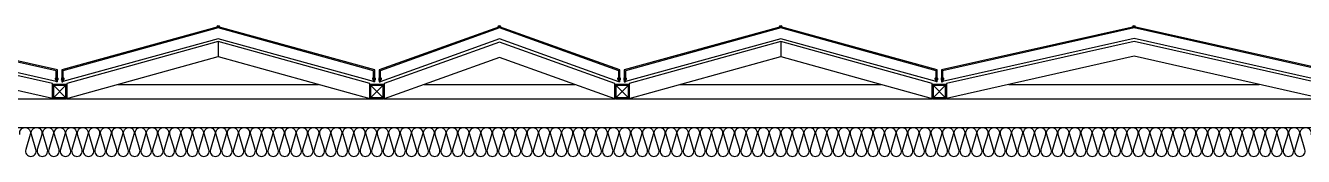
# Model space of a CAD drawing. Header units: millimetres. Extents: x -95754 to 177808, y 34455 to 150605.
# Drawn here: x 114935 to 119366, y 149005 to 149459 of the extents above; entities that cross this region are included whole.
import ezdxf

# ---------------------------------------------------------------- set-up
doc = ezdxf.new("R2010")
doc.units = ezdxf.units.MM
doc.header["$LTSCALE"] = 300
doc.linetypes.add('HID', pattern=[2.8, 1.8, -1])
for name, color, linetype in [('6FIN', 6, 'Continuous'), ('A-하지철물', 55, 'Continuous'), ('alucobond', 4, 'Continuous'), ('ISL', 251, 'Continuous'), ('mold', 4, 'Continuous'), ('SHEET', 6, 'Continuous')]:
    doc.layers.add(name, color=color, linetype=linetype)

# ---------------------------------------------------------------- blocks, each defined once
blk = doc.blocks.new('EX-1350')
at = {"layer": '6FIN', "elevation": 0}
for points in [[(3.2, 204.1), (46.8, 204.1, 0.414214), (50, 207.3), (50, 250.9, 0.414214), (46.8, 254.1), (3.2, 254.1, 0.414214), (0, 250.9), (0, 207.3, 0.414214)], [(1396.8, 204.1), (1353.2, 204.1, -0.414214), (1350, 207.3), (1350, 250.9, -0.414214), (1353.2, 254.1), (1396.8, 254.1, -0.414214), (1400, 250.9), (1400, 207.3, -0.414214)]]:
    blk.add_lwpolyline(points, format="xyb", close=True, dxfattribs=at)
at = {"layer": 'A-하지철물'}
for p, q in [((1350, 254.1), (50, 254.1)), ((1133.9, 204.1), (266.1, 204.1))]:
    blk.add_line(p, q, dxfattribs=at)
at = {"layer": 'A-하지철물', "elevation": 0}
for points in [[(49.7, 252.7), (700, 106.6), (1350.3, 252.7)], [(50, 254.1), (50, 201.4), (700, 55.3), (1350, 201.4), (1350, 254.1)]]:
    blk.add_lwpolyline(points, dxfattribs=at)
at = {"layer": 'A-하지철물'}
blk.add_circle((700, 4.1), 4.07, dxfattribs=at)
at = {"layer": 'alucobond', "color": 251, "linetype": 'HID', "ltscale": 10}
for p, q in [((30.2, 185.1), (41.5, 185.1)), ((31.5, 182.4), (31.5, 187.8)), ((31.5, 186.6), (39.5, 186.6)), ((31.5, 183.6), (39.5, 183.6)), ((32, 189.3), (32.5, 189.3)), ((32, 180.9), (32.5, 180.9)), ((32.5, 180.9), (32.5, 189.3)), ((38, 182.7), (38, 187.4)), ((39.5, 182.7), (39.5, 187.4)), ((1369.8, 185.1), (1358.5, 185.1)), ((1360.5, 182.7), (1360.5, 187.4)), ((1368.5, 186.6), (1360.5, 186.6)), ((1368.5, 183.6), (1360.5, 183.6)), ((1362, 182.7), (1362, 187.4)), ((1367.5, 180.9), (1367.5, 189.3)), ((1368, 189.3), (1367.5, 189.3)), ((1368, 180.9), (1367.5, 180.9)), ((1368.5, 182.4), (1368.5, 187.8))]:
    blk.add_line(p, q, dxfattribs=at)
at = {"layer": 'alucobond'}
for p, q in [((32.5, 195.1), (36.5, 195.1)), ((1367.5, 195.1), (1363.5, 195.1))]:
    blk.add_line(p, q, dxfattribs=at)
at = {"layer": 'alucobond', "color": 251, "linetype": 'HID', "ltscale": 10, "elevation": 0}
for points in [[(32, 189.3), (31.5, 187.8)], [(32, 180.9), (31.5, 182.4)], [(36.5, 194.2), (700, 45.1), (1363.5, 194.2)], [(1368, 189.3), (1368.5, 187.8)], [(1368, 180.9), (1368.5, 182.4)]]:
    blk.add_lwpolyline(points, dxfattribs=at)
at = {"layer": 'alucobond', "elevation": 0}
for points in [[(32.5, 195.1), (32.5, 154.1), (700, 4.1), (1367.5, 154.1), (1367.5, 195.1)], [(36.5, 195.1), (36.5, 157.3), (700, 8.2), (1363.5, 157.3), (1363.5, 195.1)]]:
    blk.add_lwpolyline(points, dxfattribs=at)
at = {"layer": 'alucobond', "color": 251, "linetype": 'HID', "ltscale": 10, "elevation": 0}
for points in [[(39.5, 186.6, -0.666667), (39.5, 183.6, -1.5)], [(1360.5, 186.6, 0.666667), (1360.5, 183.6, 1.5)]]:
    blk.add_lwpolyline(points, format="xyb", dxfattribs=at)
at = {"layer": 'alucobond', "color": 251, "linetype": 'HID', "ltscale": 10}
for centre, start, end in [((38.7, 187.4), 0, 180), ((38.7, 182.7), 180, 0), ((1361.3, 187.4), 0, 180), ((1361.3, 182.7), 180, 0)]:
    blk.add_arc(centre, 0.75, start, end, dxfattribs=at)
at = {"layer": 'mold', "color": 4, "elevation": 0}
for points in [[(25, 204.1), (25, 202.6)], [(1375, 204.1), (1375, 202.6)]]:
    blk.add_lwpolyline(points, dxfattribs=at)
at = {"layer": 'SHEET', "color": 8}
for p, q in [((46.8, 250.9), (3.2, 207.3)), ((3.2, 250.9), (46.8, 207.3)), ((1353.2, 250.9), (1396.8, 207.3)), ((1396.8, 250.9), (1353.2, 207.3))]:
    blk.add_line(p, q, dxfattribs=at)
at = {"layer": 'SHEET', "color": 8, "elevation": 0}
for points in [[(3.2, 207.3), (46.8, 207.3), (46.8, 250.9), (3.2, 250.9)], [(1396.8, 207.3), (1353.2, 207.3), (1353.2, 250.9), (1396.8, 250.9)]]:
    blk.add_lwpolyline(points, close=True, dxfattribs=at)
blk = doc.blocks.new('EX-1100')
at = {"layer": '6FIN', "elevation": 0}
for points in [[(3.2, 204.1), (46.8, 204.1, 0.414214), (50, 207.3), (50, 250.9, 0.414214), (46.8, 254.1), (3.2, 254.1, 0.414214), (0, 250.9), (0, 207.3, 0.414214)], [(1146.8, 204.1), (1103.2, 204.1, -0.414214), (1100, 207.3), (1100, 250.9, -0.414214), (1103.2, 254.1), (1146.8, 254.1, -0.414214), (1150, 250.9), (1150, 207.3, -0.414214)]]:
    blk.add_lwpolyline(points, format="xyb", close=True, dxfattribs=at)
at = {"layer": 'A-하지철물'}
for p, q in [((1100, 254.1), (50, 254.1)), ((923.1, 204.1), (226.9, 204.1)), ((575, 55.9), (575, 107.8))]:
    blk.add_line(p, q, dxfattribs=at)
at = {"layer": 'A-하지철물', "elevation": 0}
blk.add_lwpolyline([(1100, 201.1), (1100, 253), (575, 107.8), (50, 253), (50, 201.1), (575, 55.9)], close=True, dxfattribs=at)
at = {"layer": 'A-하지철물'}
blk.add_circle((575, 4.1), 4.07, dxfattribs=at)
at = {"layer": 'alucobond', "color": 251, "linetype": 'HID', "ltscale": 10}
for p, q in [((30.2, 185.1), (41.5, 185.1)), ((31.5, 182.4), (31.5, 187.8)), ((31.5, 186.6), (39.5, 186.6)), ((31.5, 183.6), (39.5, 183.6)), ((32, 189.3), (32.5, 189.3)), ((32, 180.9), (32.5, 180.9)), ((32.5, 180.9), (32.5, 189.3)), ((38, 182.7), (38, 187.4)), ((39.5, 182.7), (39.5, 187.4)), ((1119.8, 185.1), (1108.5, 185.1)), ((1110.5, 182.7), (1110.5, 187.4)), ((1118.5, 186.6), (1110.5, 186.6)), ((1118.5, 183.6), (1110.5, 183.6)), ((1112, 182.7), (1112, 187.4)), ((1117.5, 180.9), (1117.5, 189.3)), ((1118, 189.3), (1117.5, 189.3)), ((1118, 180.9), (1117.5, 180.9)), ((1118.5, 182.4), (1118.5, 187.8))]:
    blk.add_line(p, q, dxfattribs=at)
at = {"layer": 'alucobond'}
for p, q in [((32.5, 195.1), (36.5, 195.1)), ((1117.5, 195.1), (1113.5, 195.1))]:
    blk.add_line(p, q, dxfattribs=at)
at = {"layer": 'alucobond', "color": 251, "linetype": 'HID', "ltscale": 10, "elevation": 0}
for points in [[(32, 189.3), (31.5, 187.8)], [(32, 180.9), (31.5, 182.4)], [(36.5, 194.5), (575, 45.6), (1113.5, 194.5)], [(1118, 189.3), (1118.5, 187.8)], [(1118, 180.9), (1118.5, 182.4)]]:
    blk.add_lwpolyline(points, dxfattribs=at)
at = {"layer": 'alucobond', "elevation": 0}
for points in [[(32.5, 195.1), (32.5, 154.1), (575, 4.1), (1117.5, 154.1), (1117.5, 195.1)], [(36.5, 195.1), (36.5, 157.1), (575, 8.2), (1113.5, 157.1), (1113.5, 195.1)], [(1113.5, 195.1), (1113.5, 157.2)]]:
    blk.add_lwpolyline(points, dxfattribs=at)
at = {"layer": 'alucobond', "color": 251, "linetype": 'HID', "ltscale": 10, "elevation": 0}
for points in [[(39.5, 186.6, -0.666667), (39.5, 183.6, -1.5)], [(1110.5, 186.6, 0.666667), (1110.5, 183.6, 1.5)]]:
    blk.add_lwpolyline(points, format="xyb", dxfattribs=at)
at = {"layer": 'alucobond', "color": 251, "linetype": 'HID', "ltscale": 10}
for centre, start, end in [((38.7, 187.4), 0, 180), ((38.7, 182.7), 180, 0), ((1111.3, 187.4), 0, 180), ((1111.3, 182.7), 180, 0)]:
    blk.add_arc(centre, 0.75, start, end, dxfattribs=at)
at = {"layer": 'mold', "color": 4, "elevation": 0}
for points in [[(25, 204.1), (25, 202.6)], [(1125, 204.1), (1125, 202.6)]]:
    blk.add_lwpolyline(points, dxfattribs=at)
at = {"layer": 'SHEET', "color": 8}
for p, q in [((46.8, 250.9), (3.2, 207.3)), ((3.2, 250.9), (46.8, 207.3)), ((1103.2, 250.9), (1146.8, 207.3)), ((1146.8, 250.9), (1103.2, 207.3))]:
    blk.add_line(p, q, dxfattribs=at)
at = {"layer": 'SHEET', "color": 8, "elevation": 0}
for points in [[(3.2, 207.3), (46.8, 207.3), (46.8, 250.9), (3.2, 250.9)], [(1146.8, 207.3), (1103.2, 207.3), (1103.2, 250.9), (1146.8, 250.9)]]:
    blk.add_lwpolyline(points, close=True, dxfattribs=at)
blk = doc.blocks.new('EX-850-1')
at = {"layer": '6FIN', "elevation": 0}
for points in [[(3.2, 204.1), (46.8, 204.1, 0.414214), (50, 207.3), (50, 250.9, 0.414214), (46.8, 254.1), (3.2, 254.1, 0.414214), (0, 250.9), (0, 207.3, 0.414214)], [(896.8, 204.1), (853.2, 204.1, -0.414214), (850, 207.3), (850, 250.9, -0.414214), (853.2, 254.1), (896.8, 254.1, -0.414214), (900, 250.9), (900, 207.3, -0.414214)]]:
    blk.add_lwpolyline(points, format="xyb", close=True, dxfattribs=at)
at = {"layer": 'A-하지철물'}
for p, q in [((850, 254.1), (50, 254.1)), ((710.9, 204.1), (189.1, 204.1))]:
    blk.add_line(p, q, dxfattribs=at)
at = {"layer": 'A-하지철물', "elevation": 0}
for points in [[(49.9, 254.1), (450, 110.3), (850.1, 254.1)], [(50, 204.1), (50, 200.9), (450, 57.2), (850, 200.9), (850, 204.1)]]:
    blk.add_lwpolyline(points, dxfattribs=at)
at = {"layer": 'A-하지철물'}
blk.add_circle((450, 4.1), 4.07, dxfattribs=at)
at = {"layer": 'alucobond', "color": 251, "linetype": 'HID', "ltscale": 10}
for p, q in [((30.2, 185.1), (41.5, 185.1)), ((31.5, 182.4), (31.5, 187.8)), ((31.5, 186.6), (39.5, 186.6)), ((31.5, 183.6), (39.5, 183.6)), ((32, 189.3), (32.5, 189.3)), ((32, 180.9), (32.5, 180.9)), ((32.5, 180.9), (32.5, 189.3)), ((38, 182.7), (38, 187.4)), ((39.5, 182.7), (39.5, 187.4)), ((869.8, 185.1), (858.5, 185.1)), ((860.5, 182.7), (860.5, 187.4)), ((868.5, 186.6), (860.5, 186.6)), ((868.5, 183.6), (860.5, 183.6)), ((862, 182.7), (862, 187.4)), ((867.5, 180.9), (867.5, 189.3)), ((868, 189.3), (867.5, 189.3)), ((868, 180.9), (867.5, 180.9)), ((868.5, 182.4), (868.5, 187.8))]:
    blk.add_line(p, q, dxfattribs=at)
at = {"layer": 'alucobond'}
for p, q in [((32.5, 195.1), (36.5, 195.1)), ((867.5, 195.1), (863.5, 195.1))]:
    blk.add_line(p, q, dxfattribs=at)
at = {"layer": 'alucobond', "color": 251, "linetype": 'HID', "ltscale": 10}
for points in [[(32, 189.3), (31.5, 187.8)], [(32, 180.9), (31.5, 182.4)], [(868, 189.3), (868.5, 187.8)], [(868, 180.9), (868.5, 182.4)]]:
    blk.add_lwpolyline(points, dxfattribs=at)
at = {"layer": 'alucobond', "elevation": 0}
for points in [[(32.5, 195.1), (32.5, 154.1), (450, 4.1), (867.5, 154.1), (867.5, 195.1)], [(36.5, 195.1), (36.5, 156.9), (450, 8.3), (863.5, 156.9), (863.5, 195.1)]]:
    blk.add_lwpolyline(points, dxfattribs=at)
at = {"layer": 'alucobond', "color": 251, "linetype": 'HID', "ltscale": 10, "elevation": 0}
blk.add_lwpolyline([(36.5, 195.1), (450, 46.6), (863.5, 195.1)], dxfattribs=at)
at = {"layer": 'alucobond', "color": 251, "linetype": 'HID', "ltscale": 10}
for points in [[(39.5, 186.6, -0.666667), (39.5, 183.6, -1.5)], [(860.5, 186.6, 0.666667), (860.5, 183.6, 1.5)]]:
    blk.add_lwpolyline(points, format="xyb", dxfattribs=at)
for centre, start, end in [((38.7, 187.4), 0, 180), ((38.7, 182.7), 180, 0), ((861.3, 187.4), 0, 180), ((861.3, 182.7), 180, 0)]:
    blk.add_arc(centre, 0.75, start, end, dxfattribs=at)
at = {"layer": 'mold', "color": 4}
for points in [[(25, 204.1), (25, 202.6)], [(875, 204.1), (875, 202.6)]]:
    blk.add_lwpolyline(points, dxfattribs=at)
at = {"layer": 'SHEET', "color": 8}
for p, q in [((46.8, 250.9), (3.2, 207.3)), ((3.2, 250.9), (46.8, 207.3)), ((853.2, 250.9), (896.8, 207.3)), ((896.8, 250.9), (853.2, 207.3))]:
    blk.add_line(p, q, dxfattribs=at)
at = {"layer": 'SHEET', "color": 8, "elevation": 0}
for points in [[(3.2, 207.3), (46.8, 207.3), (46.8, 250.9), (3.2, 250.9)], [(896.8, 207.3), (853.2, 207.3), (853.2, 250.9), (896.8, 250.9)]]:
    blk.add_lwpolyline(points, close=True, dxfattribs=at)

msp = doc.modelspace()

# ---------------------------------------------------------------- linework, layer by layer
at = {"layer": 'ISL', "elevation": 0}
msp.add_lwpolyline([(101753.6, 149105), (168578.6, 149105)], dxfattribs=at)
msp.add_lwpolyline([(114916.1, 149080.8, -1.372593), (114951.4, 149080.8), (114936.1, 149029.3, 0.509267), (114953.7, 149005, 0.509267), (114971.4, 149029.3), (114956.1, 149080.8, -1.372593), (114991.4, 149080.8), (114976.1, 149029.3, 0.509267), (114993.7, 149005, 0.509267), (115011.4, 149029.3), (114996.1, 149080.8, -1.372593), (115031.4, 149080.8), (115016.1, 149029.3, 0.509267), (115033.7, 149005, 0.509267), (115051.4, 149029.3), (115036.1, 149080.8, -1.372593), (115071.4, 149080.8), (115056.1, 149029.3, 0.509267), (115073.7, 149005, 0.509267), (115091.4, 149029.3), (115076.1, 149080.8, -1.372593), (115111.4, 149080.8), (115096.1, 149029.3, 0.509267), (115113.7, 149005, 0.509267), (115131.4, 149029.3), (115116.1, 149080.8, -1.372593), (115151.4, 149080.8), (115136.1, 149029.3, 0.509267), (115153.7, 149005, 0.509267), (115171.4, 149029.3), (115156.1, 149080.8, -1.372593), (115191.4, 149080.8), (115176.1, 149029.3, 0.509267), (115193.7, 149005, 0.509267), (115211.4, 149029.3), (115196.1, 149080.8, -1.372593), (115231.4, 149080.8), (115216.1, 149029.3, 0.509267), (115233.7, 149005, 0.509267), (115251.4, 149029.3), (115236.1, 149080.8, -1.372593), (115271.4, 149080.8), (115256.1, 149029.3, 0.509267), (115273.7, 149005, 0.509267), (115291.4, 149029.3), (115276.1, 149080.8, -1.372593), (115311.4, 149080.8), (115296.1, 149029.3, 0.509267), (115313.7, 149005, 0.509267), (115331.4, 149029.3), (115316.1, 149080.8, -1.372593), (115351.4, 149080.8), (115336.1, 149029.3, 0.509267), (115353.7, 149005, 0.509267), (115371.4, 149029.3), (115356.1, 149080.8, -1.372593), (115391.4, 149080.8), (115376.1, 149029.3, 0.509267), (115393.7, 149005, 0.509267), (115411.4, 149029.3), (115396.1, 149080.8, -1.372593), (115431.4, 149080.8), (115416.1, 149029.3, 0.509267), (115433.7, 149005, 0.509267), (115451.4, 149029.3), (115436.1, 149080.8, -1.372593), (115471.4, 149080.8), (115456.1, 149029.3, 0.509267), (115473.7, 149005, 0.509267), (115491.4, 149029.3), (115476.1, 149080.8, -1.372593), (115511.4, 149080.8), (115496.1, 149029.3, 0.509267), (115513.7, 149005, 0.509267), (115531.4, 149029.3), (115516.1, 149080.8, -1.372593), (115551.4, 149080.8), (115536.1, 149029.3, 0.509267), (115553.7, 149005, 0.509267), (115571.4, 149029.3), (115556.1, 149080.8, -1.372593), (115591.4, 149080.8), (115576.1, 149029.3, 0.509267), (115593.7, 149005, 0.509267), (115611.4, 149029.3), (115596.1, 149080.8, -1.372593), (115631.4, 149080.8), (115616.1, 149029.3, 0.509267), (115633.7, 149005, 0.509267), (115651.4, 149029.3), (115636.1, 149080.8, -1.372593), (115671.4, 149080.8), (115656.1, 149029.3, 0.509267), (115673.7, 149005, 0.509267), (115691.4, 149029.3), (115676.1, 149080.8, -1.372593), (115711.4, 149080.8), (115696.1, 149029.3, 0.509267), (115713.7, 149005, 0.509267), (115731.4, 149029.3), (115716.1, 149080.8, -1.372593), (115751.4, 149080.8), (115736.1, 149029.3, 0.509267), (115753.7, 149005, 0.509267), (115771.4, 149029.3), (115756.1, 149080.8, -1.372593), (115791.4, 149080.8), (115776.1, 149029.3, 0.509267), (115793.7, 149005, 0.509267), (115811.4, 149029.3), (115796.1, 149080.8, -1.372593), (115831.4, 149080.8), (115816.1, 149029.3, 0.509267), (115833.7, 149005, 0.509267), (115851.4, 149029.3), (115836.1, 149080.8, -1.372593), (115871.4, 149080.8), (115856.1, 149029.3, 0.509267), (115873.7, 149005, 0.509267), (115891.4, 149029.3), (115876.1, 149080.8, -1.372593), (115911.4, 149080.8), (115896.1, 149029.3, 0.509267), (115913.7, 149005, 0.509267), (115931.4, 149029.3), (115916.1, 149080.8, -1.372593), (115951.4, 149080.8), (115936.1, 149029.3, 0.509267), (115953.7, 149005, 0.509267), (115971.4, 149029.3), (115956.1, 149080.8, -1.372593), (115991.4, 149080.8), (115976.1, 149029.3, 0.509267), (115993.7, 149005, 0.509267), (116011.4, 149029.3), (115996.1, 149080.8, -1.372593), (116031.4, 149080.8), (116016.1, 149029.3, 0.509267), (116033.7, 149005, 0.509267), (116051.4, 149029.3), (116036.1, 149080.8, -1.372593), (116071.4, 149080.8), (116056.1, 149029.3, 0.509267), (116073.7, 149005, 0.509267), (116091.4, 149029.3), (116076.1, 149080.8, -1.372593), (116111.4, 149080.8), (116096.1, 149029.3, 0.509267), (116113.7, 149005, 0.509267), (116131.4, 149029.3), (116116.1, 149080.8, -1.372593), (116151.4, 149080.8), (116136.1, 149029.3, 0.509267), (116153.7, 149005, 0.509267), (116171.4, 149029.3), (116156.1, 149080.8, -1.372593), (116191.4, 149080.8), (116176.1, 149029.3, 0.509267), (116193.7, 149005, 0.509267), (116211.4, 149029.3), (116196.1, 149080.8, -1.372593), (116231.4, 149080.8), (116216.1, 149029.3, 0.509267), (116233.7, 149005, 0.509267), (116251.4, 149029.3), (116236.1, 149080.8, -1.372593), (116271.4, 149080.8), (116256.1, 149029.3, 0.509267), (116273.7, 149005, 0.509267), (116291.4, 149029.3), (116276.1, 149080.8, -1.372593), (116311.4, 149080.8), (116296.1, 149029.3, 0.509267), (116313.7, 149005, 0.509267), (116331.4, 149029.3), (116316.1, 149080.8, -1.372593), (116351.4, 149080.8), (116336.1, 149029.3, 0.509267), (116353.7, 149005, 0.509267), (116371.4, 149029.3), (116356.1, 149080.8, -1.372593), (116391.4, 149080.8), (116376.1, 149029.3, 0.509267), (116393.7, 149005, 0.509267), (116411.4, 149029.3), (116396.1, 149080.8, -1.372593), (116431.4, 149080.8), (116416.1, 149029.3, 0.509267), (116433.7, 149005, 0.509267), (116451.4, 149029.3), (116436.1, 149080.8, -1.372593), (116471.4, 149080.8), (116456.1, 149029.3, 0.509267), (116473.7, 149005, 0.509267), (116491.4, 149029.3), (116476.1, 149080.8, -1.372593), (116511.4, 149080.8), (116496.1, 149029.3, 0.509267), (116513.7, 149005, 0.509267), (116531.4, 149029.3), (116516.1, 149080.8, -1.372593), (116551.4, 149080.8), (116536.1, 149029.3, 0.509267), (116553.7, 149005, 0.509267), (116571.4, 149029.3), (116556.1, 149080.8, -1.372593), (116591.4, 149080.8), (116576.1, 149029.3, 0.509267), (116593.7, 149005, 0.509267), (116611.4, 149029.3), (116596.1, 149080.8, -1.372593), (116631.4, 149080.8), (116616.1, 149029.3, 0.509267), (116633.7, 149005, 0.509267), (116651.4, 149029.3), (116636.1, 149080.8, -1.372593), (116671.4, 149080.8), (116656.1, 149029.3, 0.509267), (116673.7, 149005, 0.509267), (116691.4, 149029.3), (116676.1, 149080.8, -1.372593), (116711.4, 149080.8), (116696.1, 149029.3, 0.509267), (116713.7, 149005, 0.509267), (116731.4, 149029.3), (116716.1, 149080.8, -1.372593), (116751.4, 149080.8), (116736.1, 149029.3, 0.509267), (116753.7, 149005, 0.509267), (116771.4, 149029.3), (116756.1, 149080.8, -1.372593), (116791.4, 149080.8), (116776.1, 149029.3, 0.509267), (116793.7, 149005, 0.509267), (116811.4, 149029.3), (116796.1, 149080.8, -1.372593), (116831.4, 149080.8), (116816.1, 149029.3, 0.509267), (116833.7, 149005, 0.509267), (116851.4, 149029.3), (116836.1, 149080.8, -1.372593), (116871.4, 149080.8), (116856.1, 149029.3, 0.509267), (116873.8, 149005, 0.509267), (116891.4, 149029.3), (116876.1, 149080.8, -1.372593), (116911.4, 149080.8), (116896.1, 149029.3, 0.509267), (116913.8, 149005, 0.509267), (116931.4, 149029.3), (116916.1, 149080.8, -1.372593), (116951.4, 149080.8), (116936.1, 149029.3, 0.509267), (116953.8, 149005, 0.509267), (116971.4, 149029.3), (116956.1, 149080.8, -1.372593), (116991.4, 149080.8), (116976.1, 149029.3, 0.509267), (116993.8, 149005, 0.509267), (117011.4, 149029.3), (116996.1, 149080.8, -1.372593), (117031.4, 149080.8), (117016.1, 149029.3, 0.509267), (117033.8, 149005, 0.509267), (117051.4, 149029.3), (117036.1, 149080.8, -1.372593), (117071.4, 149080.8), (117056.1, 149029.3, 0.509267), (117073.8, 149005, 0.509267), (117091.4, 149029.3), (117076.1, 149080.8, -1.372593), (117111.4, 149080.8), (117096.1, 149029.3, 0.509267), (117113.8, 149005, 0.509267), (117131.4, 149029.3), (117116.1, 149080.8, -1.372593), (117151.4, 149080.8), (117136.1, 149029.3, 0.509267), (117153.8, 149005, 0.509267), (117171.4, 149029.3), (117156.1, 149080.8, -1.372593), (117191.4, 149080.8), (117176.1, 149029.3, 0.509267), (117193.8, 149005, 0.509267), (117211.4, 149029.3), (117196.1, 149080.8, -1.372593), (117231.4, 149080.8), (117216.1, 149029.3, 0.509267), (117233.8, 149005, 0.509267), (117251.4, 149029.3), (117236.1, 149080.8, -1.372593), (117271.4, 149080.8), (117256.1, 149029.3, 0.509267), (117273.8, 149005, 0.509267), (117291.4, 149029.3), (117276.1, 149080.8, -1.372593), (117311.4, 149080.8), (117296.1, 149029.3, 0.509267), (117313.8, 149005, 0.509267), (117331.4, 149029.3), (117316.1, 149080.8, -1.372593), (117351.4, 149080.8), (117336.1, 149029.3, 0.509267), (117353.8, 149005, 0.509267), (117371.4, 149029.3), (117356.1, 149080.8, -1.372593), (117391.4, 149080.8), (117376.1, 149029.3, 0.509267), (117393.8, 149005, 0.509267), (117411.4, 149029.3), (117396.1, 149080.8, -1.372593), (117431.4, 149080.8), (117416.1, 149029.3, 0.509267), (117433.8, 149005, 0.509267), (117451.4, 149029.3), (117436.1, 149080.8, -1.372593), (117471.4, 149080.8), (117456.1, 149029.3, 0.509267), (117473.8, 149005, 0.509267), (117491.4, 149029.3), (117476.1, 149080.8, -1.372593), (117511.4, 149080.8), (117496.1, 149029.3, 0.509267), (117513.8, 149005, 0.509267), (117531.4, 149029.3), (117516.1, 149080.8, -1.372593), (117551.4, 149080.8), (117536.1, 149029.3, 0.509267), (117553.8, 149005, 0.509267), (117571.4, 149029.3), (117556.1, 149080.8, -1.372593), (117591.4, 149080.8), (117576.1, 149029.3, 0.509267), (117593.8, 149005, 0.509267), (117611.4, 149029.3), (117596.1, 149080.8, -1.372593), (117631.4, 149080.8), (117616.1, 149029.3, 0.509267), (117633.8, 149005, 0.509267), (117651.4, 149029.3), (117636.1, 149080.8, -1.372593), (117671.4, 149080.8), (117656.1, 149029.3, 0.509267), (117673.8, 149005, 0.509267), (117691.4, 149029.3), (117676.1, 149080.8, -1.372593), (117711.4, 149080.8), (117696.1, 149029.3, 0.509267), (117713.8, 149005, 0.509267), (117731.4, 149029.3), (117716.1, 149080.8, -1.372593), (117751.4, 149080.8), (117736.1, 149029.3, 0.509267), (117753.8, 149005, 0.509267), (117771.4, 149029.3), (117756.1, 149080.8, -1.372593), (117791.4, 149080.8), (117776.1, 149029.3, 0.509267), (117793.8, 149005, 0.509267), (117811.4, 149029.3), (117796.1, 149080.8, -1.372593), (117831.4, 149080.8), (117816.1, 149029.3, 0.509267), (117833.8, 149005, 0.509267), (117851.4, 149029.3), (117836.1, 149080.8, -1.372593), (117871.4, 149080.8), (117856.1, 149029.3, 0.509267), (117873.8, 149005, 0.509267), (117891.4, 149029.3), (117876.1, 149080.8, -1.372593), (117911.4, 149080.8), (117896.1, 149029.3, 0.509267), (117913.8, 149005, 0.509267), (117931.4, 149029.3), (117916.1, 149080.8, -1.372593), (117951.4, 149080.8), (117936.1, 149029.3, 0.509267), (117953.8, 149005, 0.509267), (117971.4, 149029.3), (117956.1, 149080.8, -1.372593), (117991.4, 149080.8), (117976.1, 149029.3, 0.509267), (117993.8, 149005, 0.509267), (118011.4, 149029.3), (117996.1, 149080.8, -1.372593), (118031.4, 149080.8), (118016.1, 149029.3, 0.509267), (118033.8, 149005, 0.509267), (118051.4, 149029.3), (118036.1, 149080.8, -1.372593), (118071.4, 149080.8), (118056.1, 149029.3, 0.509267), (118073.8, 149005, 0.509267), (118091.4, 149029.3), (118076.1, 149080.8, -1.372593), (118111.4, 149080.8), (118096.1, 149029.3, 0.509267), (118113.8, 149005, 0.509267), (118131.4, 149029.3), (118116.1, 149080.8, -1.372593), (118151.4, 149080.8), (118136.1, 149029.3, 0.509267), (118153.8, 149005, 0.509267), (118171.4, 149029.3), (118156.1, 149080.8, -1.372593), (118191.4, 149080.8), (118176.1, 149029.3, 0.509267), (118193.8, 149005, 0.509267), (118211.4, 149029.3), (118196.1, 149080.8, -1.372593), (118231.4, 149080.8), (118216.1, 149029.3, 0.509267), (118233.8, 149005, 0.509267), (118251.4, 149029.3), (118236.1, 149080.8, -1.372593), (118271.4, 149080.8), (118256.1, 149029.3, 0.509267), (118273.8, 149005, 0.509267), (118291.4, 149029.3), (118276.1, 149080.8, -1.372593), (118311.4, 149080.8), (118296.1, 149029.3, 0.509267), (118313.8, 149005, 0.509267), (118331.4, 149029.3), (118316.1, 149080.8, -1.372593), (118351.4, 149080.8), (118336.1, 149029.3, 0.509267), (118353.8, 149005, 0.509267), (118371.4, 149029.3), (118356.1, 149080.8, -1.372593), (118391.4, 149080.8), (118376.1, 149029.3, 0.509267), (118393.8, 149005, 0.509267), (118411.4, 149029.3), (118396.1, 149080.8, -1.372593), (118431.4, 149080.8), (118416.1, 149029.3, 0.509267), (118433.8, 149005, 0.509267), (118451.4, 149029.3), (118436.1, 149080.8, -1.372593), (118471.4, 149080.8), (118456.1, 149029.3, 0.509267), (118473.8, 149005, 0.509267), (118491.4, 149029.3), (118476.1, 149080.8, -1.372593), (118511.4, 149080.8), (118496.1, 149029.3, 0.509267), (118513.8, 149005, 0.509267), (118531.4, 149029.3), (118516.1, 149080.8, -1.372593), (118551.4, 149080.8), (118536.1, 149029.3, 0.509267), (118553.8, 149005, 0.509267), (118571.4, 149029.3), (118556.1, 149080.8, -1.372593), (118591.4, 149080.8), (118576.1, 149029.3, 0.509267), (118593.8, 149005, 0.509267), (118611.4, 149029.3), (118596.1, 149080.8, -1.372593), (118631.4, 149080.8), (118616.1, 149029.3, 0.509267), (118633.8, 149005, 0.509267), (118651.4, 149029.3), (118636.1, 149080.8, -1.372593), (118671.4, 149080.8), (118656.1, 149029.3, 0.509267), (118673.8, 149005, 0.509267), (118691.4, 149029.3), (118676.1, 149080.8, -1.372593), (118711.4, 149080.8), (118696.1, 149029.3, 0.509267), (118713.8, 149005, 0.509267), (118731.4, 149029.3), (118716.1, 149080.8, -1.372593), (118751.4, 149080.8), (118736.1, 149029.3, 0.509267), (118753.8, 149005, 0.509267), (118771.4, 149029.3), (118756.1, 149080.8, -1.372593), (118791.4, 149080.8), (118776.1, 149029.3, 0.509267), (118793.8, 149005, 0.509267), (118811.4, 149029.3), (118796.1, 149080.8, -1.372593), (118831.4, 149080.8), (118816.1, 149029.3, 0.509267), (118833.8, 149005, 0.509267), (118851.4, 149029.3), (118836.1, 149080.8, -1.372593), (118871.4, 149080.8), (118856.1, 149029.3, 0.509267), (118873.8, 149005, 0.509267), (118891.4, 149029.3), (118876.1, 149080.8, -1.372593), (118911.4, 149080.8), (118896.1, 149029.3, 0.509267), (118913.8, 149005, 0.509267), (118931.4, 149029.3), (118916.1, 149080.8, -1.372593), (118951.4, 149080.8), (118936.1, 149029.3, 0.509267), (118953.8, 149005, 0.509267), (118971.4, 149029.3), (118956.1, 149080.8, -1.372593), (118991.4, 149080.8), (118976.1, 149029.3, 0.509267), (118993.8, 149005, 0.509267), (119011.4, 149029.3), (118996.1, 149080.8, -1.372593), (119031.4, 149080.8), (119016.1, 149029.3, 0.509267), (119033.8, 149005, 0.509267), (119051.4, 149029.3), (119036.1, 149080.8, -1.372593), (119071.4, 149080.8), (119056.1, 149029.3, 0.509267), (119073.8, 149005, 0.509267), (119091.4, 149029.3), (119076.1, 149080.8, -1.372593), (119111.4, 149080.8), (119096.1, 149029.3, 0.509267), (119113.8, 149005, 0.509267), (119131.4, 149029.3), (119116.1, 149080.8, -1.372593), (119151.4, 149080.8), (119136.1, 149029.3, 0.509267), (119153.8, 149005, 0.509267), (119171.4, 149029.3), (119156.1, 149080.8, -1.372593), (119191.4, 149080.8), (119176.1, 149029.3, 0.509267), (119193.8, 149005, 0.509267), (119211.4, 149029.3), (119196.1, 149080.8, -1.372593), (119231.4, 149080.8), (119216.1, 149029.3, 0.509267), (119233.8, 149005, 0.509267), (119251.4, 149029.3), (119236.1, 149080.8, -1.372593), (119271.4, 149080.8), (119256.1, 149029.3, 0.509267), (119273.8, 149005, 0.509267), (119291.4, 149029.3), (119276.1, 149080.8, -1.372593), (119311.4, 149080.8), (119296.1, 149029.3, 0.509267), (119313.8, 149005, 0.509267), (119331.4, 149029.3), (119316.1, 149080.8, -1.372593), (119351.4, 149080.8), (119336.1, 149029.3, 0.509267), (119353.8, 149005, 0.509267), (119371.4, 149029.3), (119356.1, 149080.8, -1.372593), (119391.4, 149080.8)], format="xyb", dxfattribs=at)

# ---------------------------------------------------------------- block references
at = {"layer": 'A-하지철물', "rotation": 180}
for name, p in [('EX-1350', (115078.6, 149459.1)), ('EX-1100', (116178.6, 149459.1)), ('EX-850-1', (117028.6, 149459.1)), ('EX-1100', (118128.6, 149459.1)), ('EX-1350', (119478.6, 149459.1))]:
    msp.add_blockref(name, p, dxfattribs=at)

doc.saveas('drawing.dxf')
